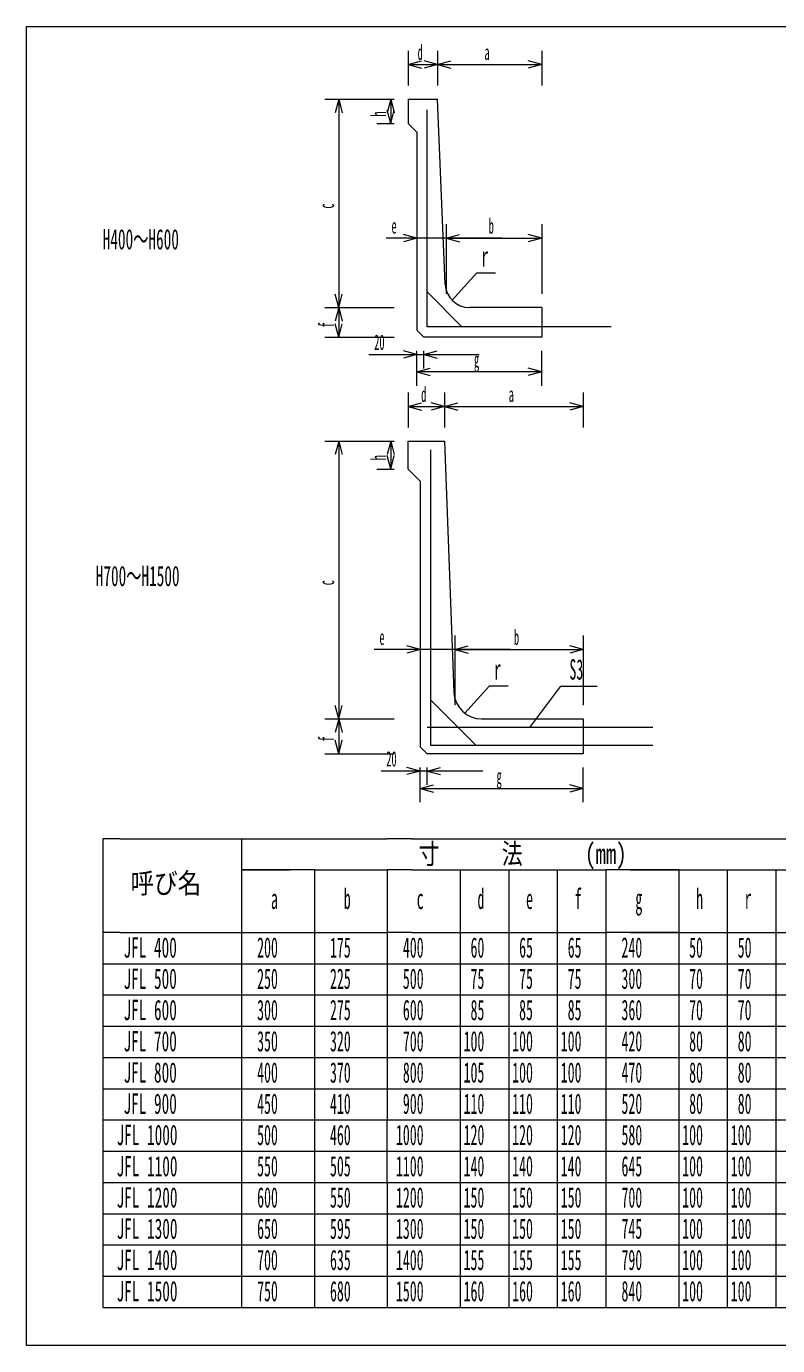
# Model space of a CAD drawing. Units: millimetres, scale not verified. Extents: x 74 to 5614, y 79 to 3879.
# Drawn here: x 74 to 2238, y 79 to 3879 of the extents above; entities that cross this region are included whole.
import ezdxf
from ezdxf.enums import TextEntityAlignment as Align

# ---------------------------------------------------------------- set-up
doc = ezdxf.new("R2010")
doc.units = ezdxf.units.MM
doc.header["$LTSCALE"] = 7
doc.layers.add('1', color=7, linetype='Continuous', lineweight=18)
doc.styles.add('ＭＳ ゴシック', font='')
doc.styles.get('ＭＳ ゴシック').set_extended_font_data('MS Gothic')

msp = doc.modelspace()

# ---------------------------------------------------------------- linework, layer by layer
at = {"layer": '1'}
for p, q in [((73.5, 3879), (5613.5, 3879)), ((73.5, 79), (73.5, 3879)), ((1173.5, 3809), (1173.5, 3709)), ((1258.5, 3809), (1258.5, 3709)), ((1258.5, 3809), (1258.5, 3709)), ((1558.5, 3809), (1558.5, 3709)), ((1173.5, 3769), (1212.137, 3779.353)), ((1173.5, 3769), (1258.5, 3769)), ((1173.5, 3769), (1212.137, 3758.647)), ((1258.5, 3769), (1219.863, 3779.353)), ((1258.5, 3769), (1219.863, 3758.647)), ((1258.5, 3769), (1297.137, 3779.353)), ((1258.5, 3769), (1558.5, 3769)), ((1258.5, 3769), (1297.137, 3758.647)), ((1558.5, 3769), (1519.863, 3779.353)), ((1558.5, 3769), (1519.863, 3758.647)), ((933.5, 3669), (1133.5, 3669)), ((973.5, 3669), (963.147, 3630.363)), ((973.5, 3669), (973.5, 3069)), ((973.5, 3669), (983.853, 3630.363)), ((1083.5, 3669), (1133.5, 3669)), ((1123.5, 3669), (1113.147, 3630.363)), ((1123.5, 3669), (1123.5, 3599)), ((1123.5, 3669), (1133.853, 3630.363)), ((1173.5, 3669), (1258.5, 3669)), ((1173.5, 3669), (1173.5, 3599)), ((1280.705, 3136.086), (1258.5, 3669)), ((1123.5, 3599), (1113.147, 3637.637)), ((1123.5, 3599), (1133.853, 3637.637)), ((1228.5, 3014), (1228.5, 3639)), ((1083.5, 3599), (1133.5, 3599)), ((1198.5, 3574), (1173.5, 3599)), ((1198.5, 3574), (1198.5, 3004)), ((1198.5, 3309), (1198.5, 3109)), ((1283.5, 3309), (1283.5, 3109)), ((1283.5, 3309), (1283.5, 3109)), ((1558.5, 3309), (1558.5, 3109)), ((1443.5, 3269), (1110.686, 3269)), ((1198.5, 3269), (1159.863, 3279.353)), ((1198.5, 3269), (1159.863, 3258.647)), ((1283.5, 3269), (1322.137, 3279.353)), ((1283.5, 3269), (1322.137, 3279.353)), ((1283.5, 3269), (1558.5, 3269)), ((1283.5, 3269), (1322.137, 3258.647)), ((1283.5, 3269), (1322.137, 3258.647)), ((1558.5, 3269), (1519.863, 3279.353)), ((1558.5, 3269), (1519.863, 3258.647)), ((1300.562, 3090.094), (1371.453, 3169)), ((1371.453, 3169), (1425.46, 3169)), ((973.5, 3069), (963.147, 3107.637)), ((973.5, 3069), (983.853, 3107.637)), ((1228.5, 3114), (1328.5, 3014)), ((933.5, 3069), (1133.5, 3069)), ((933.5, 3069), (1133.5, 3069)), ((973.5, 3069), (963.147, 3030.363)), ((973.5, 3069), (973.5, 2984)), ((973.5, 3069), (983.853, 3030.363)), ((1558.5, 3069), (1350.644, 3069)), ((1558.5, 3069), (1558.5, 2984)), ((973.5, 2984), (963.147, 3022.637)), ((973.5, 2984), (983.853, 3022.637)), ((1218.5, 2984), (1198.5, 3004)), ((1758.5, 3014), (1228.5, 3014)), ((933.5, 2984), (1133.5, 2984)), ((1558.5, 2984), (1218.5, 2984)), ((1060.869, 2934), (1378.5, 2934)), ((1198.5, 2934), (1159.863, 2944.353)), ((1198.5, 2934), (1159.863, 2923.647)), ((1198.5, 2894), (1198.5, 2944)), ((1198.5, 2844), (1198.5, 2944)), ((1218.5, 2934), (1257.137, 2944.353)), ((1218.5, 2894), (1218.5, 2944)), ((1218.5, 2934), (1257.137, 2923.647)), ((1558.5, 2844), (1558.5, 2944)), ((1198.5, 2884), (1237.137, 2894.353)), ((1558.5, 2884), (1519.863, 2894.353)), ((1558.5, 2884), (1198.5, 2884)), ((1198.5, 2884), (1237.137, 2873.647)), ((1558.5, 2884), (1519.863, 2873.647)), ((1173.5, 2824), (1173.5, 2724)), ((1278.5, 2824), (1278.5, 2724)), ((1278.5, 2824), (1278.5, 2724)), ((1678.5, 2824), (1678.5, 2724)), ((1173.5, 2784), (1212.137, 2794.353)), ((1173.5, 2784), (1278.5, 2784)), ((1173.5, 2784), (1212.137, 2773.647)), ((1278.5, 2784), (1239.863, 2794.353)), ((1278.5, 2784), (1239.863, 2773.647)), ((1278.5, 2784), (1317.137, 2794.353)), ((1278.5, 2784), (1678.5, 2784)), ((1278.5, 2784), (1317.137, 2773.647)), ((1678.5, 2784), (1639.863, 2794.353)), ((1678.5, 2784), (1639.863, 2773.647)), ((933.5, 2684), (1133.5, 2684)), ((973.5, 2684), (963.147, 2645.363)), ((973.5, 2684), (973.5, 1884)), ((973.5, 2684), (983.853, 2645.363)), ((1083.5, 2684), (1133.5, 2684)), ((1123.5, 2684), (1113.147, 2645.363)), ((1123.5, 2684), (1123.5, 2604)), ((1123.5, 2684), (1133.853, 2645.363)), ((1173.5, 2684), (1278.5, 2684)), ((1173.5, 2604), (1173.5, 2684)), ((1278.5, 2684), (1305.612, 1961.002)), ((1123.5, 2604), (1113.147, 2642.637)), ((1123.5, 2604), (1133.853, 2642.637)), ((1238.5, 2659), (1238.5, 1809)), ((1083.5, 2604), (1133.5, 2604)), ((1208.5, 2569), (1173.5, 2604)), ((1208.5, 2569), (1208.5, 1804)), ((1208.5, 2084), (1169.863, 2094.353)), ((1208.5, 2124), (1208.5, 1924)), ((1308.5, 2124), (1308.5, 1924)), ((1308.5, 2124), (1308.5, 1924)), ((1308.5, 2084), (1347.137, 2094.353)), ((1308.5, 2084), (1347.137, 2094.353)), ((1678.5, 2084), (1639.863, 2094.353)), ((1678.5, 2124), (1678.5, 1924)), ((1468.5, 2084), (1075.856, 2084)), ((1208.5, 2084), (1169.863, 2073.647)), ((1308.5, 2084), (1678.5, 2084)), ((1308.5, 2084), (1347.137, 2073.647)), ((1308.5, 2084), (1347.137, 2073.647)), ((1678.5, 2084), (1639.863, 2073.647)), ((1336.935, 1900.471), (1407.825, 1979.377)), ((1407.825, 1979.377), (1461.833, 1979.377)), ((1524.795, 1859), (1613.5, 1979)), ((1613.5, 1979), (1718.5, 1979)), ((1238.5, 1939), (1368.5, 1809)), ((973.5, 1884), (963.147, 1922.637)), ((973.5, 1884), (983.853, 1922.637)), ((933.5, 1884), (1133.5, 1884)), ((933.5, 1884), (1133.5, 1884)), ((973.5, 1884), (963.147, 1845.363)), ((973.5, 1884), (973.5, 1784)), ((973.5, 1884), (983.853, 1845.363)), ((1385.556, 1884), (1678.5, 1884)), ((1678.5, 1884), (1678.5, 1784)), ((1878.5, 1859), (1228.5, 1859)), ((973.5, 1784), (963.147, 1822.637)), ((973.5, 1784), (983.853, 1822.637)), ((1208.5, 1804), (1228.5, 1784)), ((1238.5, 1809), (1878.5, 1809)), ((933.5, 1784), (1133.5, 1784)), ((1678.5, 1784), (1228.5, 1784)), ((1388.5, 1734), (1095.673, 1734)), ((1208.5, 1734), (1169.863, 1744.353)), ((1208.5, 1734), (1169.863, 1723.647)), ((1208.5, 1694), (1208.5, 1744)), ((1208.5, 1644), (1208.5, 1744)), ((1228.5, 1734), (1267.137, 1744.353)), ((1228.5, 1694), (1228.5, 1744)), ((1228.5, 1734), (1267.137, 1723.647)), ((1678.5, 1644), (1678.5, 1744)), ((1208.5, 1684), (1247.137, 1694.353)), ((1208.5, 1684), (1678.5, 1684)), ((1208.5, 1684), (1247.137, 1673.647)), ((1678.5, 1684), (1639.863, 1694.353)), ((1678.5, 1684), (1639.863, 1673.647)), ((343.5, 1539), (293.5, 1539)), ((293.5, 1539), (293.5, 729)), ((343.5, 1539), (1113.5, 1539)), ((693.5, 1539), (693.5, 729)), ((1183.5, 1539), (1113.5, 1539)), ((1183.5, 1539), (3583.5, 1539)), ((693.5, 1449), (833.5, 1449)), ((903.5, 1449), (693.5, 1449)), ((903.5, 1449), (1008.5, 1449)), ((903.5, 1449), (903.5, 729)), ((973.5, 1449), (1113.5, 1449)), ((1183.5, 1449), (1113.5, 1449)), ((1113.5, 1449), (1113.5, 729)), ((1183.5, 1449), (1743.5, 1449)), ((1323.5, 1449), (1323.5, 729)), ((1463.5, 1449), (1463.5, 189)), ((1603.5, 1449), (1603.5, 189)), ((1953.5, 1449), (1743.5, 1449)), ((1743.5, 1449), (1743.5, 189)), ((1813.5, 1449), (2093.5, 1449)), ((1953.5, 1449), (1953.5, 189)), ((2093.5, 1449), (2233.5, 1449)), ((2093.5, 1449), (2093.5, 189)), ((2233.5, 1449), (2443.5, 1449)), ((2233.5, 1449), (2233.5, 729)), ((343.5, 1269), (293.5, 1269)), ((343.5, 1269), (833.5, 1269)), ((693.5, 1269), (903.5, 1269)), ((903.5, 1269), (1008.5, 1269)), ((973.5, 1269), (1113.5, 1269)), ((1183.5, 1269), (1113.5, 1269)), ((1183.5, 1269), (1743.5, 1269)), ((1953.5, 1269), (1743.5, 1269)), ((1813.5, 1269), (2093.5, 1269)), ((2093.5, 1269), (2233.5, 1269)), ((2233.5, 1269), (2443.5, 1269)), ((293.5, 1179), (3863.5, 1179)), ((293.5, 1089), (3863.5, 1089)), ((293.5, 999), (3863.5, 999)), ((293.5, 909), (3863.5, 909)), ((293.5, 819), (3863.5, 819)), ((293.5, 729), (293.5, 549)), ((293.5, 729), (3863.5, 729)), ((693.5, 729), (693.5, 549)), ((903.5, 729), (903.5, 549)), ((1113.5, 549), (1113.5, 729)), ((1323.5, 729), (1323.5, 549)), ((2233.5, 729), (2233.5, 549)), ((293.5, 639), (3863.5, 639)), ((293.5, 549), (293.5, 369)), ((293.5, 549), (3863.5, 549)), ((693.5, 549), (693.5, 369)), ((903.5, 549), (903.5, 369)), ((1113.5, 549), (1113.5, 369)), ((1323.5, 549), (1323.5, 369)), ((2233.5, 549), (2233.5, 369)), ((293.5, 459), (3863.5, 459)), ((293.5, 369), (293.5, 189)), ((293.5, 369), (3863.5, 369)), ((693.5, 369), (693.5, 189)), ((903.5, 369), (903.5, 189)), ((1113.5, 369), (1113.5, 189)), ((1323.5, 369), (1323.5, 189)), ((2233.5, 369), (2233.5, 189)), ((293.5, 279), (3863.5, 279)), ((293.5, 189), (3863.5, 189)), ((5613.5, 79), (73.5, 79))]:
    msp.add_line(p, q, dxfattribs=at)
for centre, radius, start in [((1350.644, 3139), 70, 182.38594), ((1385.556, 1964), 80, 182.14758)]:
    msp.add_arc(centre, radius, start, 270, dxfattribs=at)

# ---------------------------------------------------------------- texts
at = {"layer": '1', "style": 'ＭＳ ゴシック'}
for s, height, width, p in [('d', 43.99, 0.5, (1201, 3769)), ('a', 43.99, 0.5, (1393.5, 3769)), ('e', 43.99, 0.5, (1125.686, 3269)), ('b', 43.99, 0.5, (1406, 3269)), ('H400～H600', 58.65, 0.55, (293.5, 3219)), ('r', 58.65, 0.5, (1385.46, 3169)), ('20', 43.99, 0.5, (1075.869, 2934)), ('g', 43.99, 0.5, (1363.5, 2884)), ('d', 43.99, 0.5, (1211, 2784)), ('a', 43.99, 0.5, (1463.5, 2784)), ('H700～H1500', 58.65, 0.55, (273.5, 2249)), ('e', 43.99, 0.5, (1090.856, 2084)), ('b', 43.99, 0.5, (1478.5, 2084)), ('S3', 58.65, 0.5, (1638.5, 1979.833)), ('r', 58.65, 0.5, (1421.833, 1979.377)), ('20', 43.99, 0.5, (1110.673, 1734)), ('g', 43.99, 0.5, (1428.5, 1684)), ('寸\u3000\u3000\u3000法\u3000\u3000\u3000(mm)', 58.65, 0.75, (1203.5, 1449)), ('呼び名', 58.65, 0.85, (373.5, 1364)), ('a', 58.65, 0.5, (778.5, 1319)), ('b', 58.65, 0.5, (988.5, 1319)), ('c', 58.65, 0.5, (1198.5, 1319)), ('d', 58.65, 0.5, (1373.5, 1319)), ('e', 58.65, 0.5, (1513.5, 1319)), ('f', 58.65, 0.5, (1653.5, 1319)), ('g', 58.65, 0.5, (1828.5, 1319)), ('h', 58.65, 0.5, (2003.5, 1319)), ('r', 58.65, 0.5, (2143.5, 1319)), ('JFL 400', 58.65, 0.55, (353.5, 1179)), ('200', 58.65, 0.5, (738.5, 1179)), ('400', 58.65, 0.5, (1158.5, 1179)), ('60', 58.65, 0.5, (1353.5, 1179)), ('65', 58.65, 0.5, (1493.5, 1179)), ('65', 58.65, 0.5, (1633.5, 1179)), ('240', 58.65, 0.5, (1788.5, 1179)), ('50', 58.65, 0.5, (1983.5, 1179)), ('50', 58.65, 0.5, (2123.5, 1179)), ('175', 58.65, 0.5, (948.5, 1179)), ('JFL 500', 58.65, 0.55, (353.5, 1089)), ('250', 58.65, 0.5, (738.5, 1089)), ('225', 58.65, 0.5, (948.5, 1089)), ('500', 58.65, 0.5, (1158.5, 1089)), ('75', 58.65, 0.5, (1353.5, 1089)), ('75', 58.65, 0.5, (1493.5, 1089)), ('75', 58.65, 0.5, (1633.5, 1089)), ('300', 58.65, 0.5, (1788.5, 1089)), ('70', 58.65, 0.5, (1983.5, 1089)), ('70', 58.65, 0.5, (2123.5, 1089)), ('JFL 600', 58.65, 0.55, (353.5, 999)), ('300', 58.65, 0.5, (738.5, 999)), ('275', 58.65, 0.5, (948.5, 999)), ('600', 58.65, 0.5, (1158.5, 999)), ('85', 58.65, 0.5, (1353.5, 999)), ('85', 58.65, 0.5, (1493.5, 999)), ('85', 58.65, 0.5, (1633.5, 999)), ('360', 58.65, 0.5, (1788.5, 999)), ('70', 58.65, 0.5, (1983.5, 999)), ('70', 58.65, 0.5, (2123.5, 999)), ('JFL 700', 58.65, 0.55, (353.5, 909)), ('350', 58.65, 0.5, (738.5, 909)), ('320', 58.65, 0.5, (948.5, 909)), ('700', 58.65, 0.5, (1158.5, 909)), ('100', 58.65, 0.5, (1333.5, 909)), ('100', 58.65, 0.5, (1473.5, 909)), ('100', 58.65, 0.5, (1613.5, 909)), ('420', 58.65, 0.5, (1788.5, 909)), ('80', 58.65, 0.5, (1983.5, 909)), ('80', 58.65, 0.5, (2123.5, 909)), ('JFL 800', 58.65, 0.55, (353.5, 819)), ('400', 58.65, 0.5, (738.5, 819)), ('370', 58.65, 0.5, (948.5, 819)), ('800', 58.65, 0.5, (1158.5, 819)), ('105', 58.65, 0.5, (1333.5, 819)), ('100', 58.65, 0.5, (1473.5, 819)), ('100', 58.65, 0.5, (1613.5, 819)), ('470', 58.65, 0.5, (1788.5, 819)), ('80', 58.65, 0.5, (1983.5, 819)), ('80', 58.65, 0.5, (2123.5, 819)), ('JFL 900', 58.65, 0.55, (353.5, 729)), ('450', 58.65, 0.5, (738.5, 729)), ('410', 58.65, 0.5, (948.5, 729)), ('900', 58.65, 0.5, (1158.5, 729)), ('110', 58.65, 0.5, (1333.5, 729)), ('110', 58.65, 0.5, (1473.5, 729)), ('110', 58.65, 0.5, (1613.5, 729)), ('520', 58.65, 0.5, (1788.5, 729)), ('80', 58.65, 0.5, (1983.5, 729)), ('80', 58.65, 0.5, (2123.5, 729)), ('JFL 1000', 58.65, 0.55, (333.5, 639)), ('500', 58.65, 0.5, (738.5, 639)), ('460', 58.65, 0.5, (948.5, 639)), ('1000', 58.65, 0.5, (1138.5, 639)), ('120', 58.65, 0.5, (1333.5, 639)), ('120', 58.65, 0.5, (1473.5, 639)), ('120', 58.65, 0.5, (1613.5, 639)), ('580', 58.65, 0.5, (1788.5, 639)), ('100', 58.65, 0.5, (1963.5, 639)), ('100', 58.65, 0.5, (2103.5, 639)), ('JFL 1100', 58.65, 0.55, (333.5, 549)), ('550', 58.65, 0.5, (738.5, 549)), ('505', 58.65, 0.5, (948.5, 549)), ('1100', 58.65, 0.5, (1138.5, 549)), ('140', 58.65, 0.5, (1333.5, 549)), ('140', 58.65, 0.5, (1473.5, 549)), ('140', 58.65, 0.5, (1613.5, 549)), ('645', 58.65, 0.5, (1788.5, 549)), ('100', 58.65, 0.5, (1963.5, 549)), ('100', 58.65, 0.5, (2103.5, 549)), ('JFL 1200', 58.65, 0.55, (333.5, 459)), ('600', 58.65, 0.5, (738.5, 459)), ('550', 58.65, 0.5, (948.5, 459)), ('1200', 58.65, 0.5, (1138.5, 459)), ('150', 58.65, 0.5, (1333.5, 459)), ('150', 58.65, 0.5, (1473.5, 459)), ('150', 58.65, 0.5, (1613.5, 459)), ('700', 58.65, 0.5, (1788.5, 459)), ('100', 58.65, 0.5, (1963.5, 459)), ('100', 58.65, 0.5, (2103.5, 459)), ('JFL 1300', 58.65, 0.55, (333.5, 369)), ('650', 58.65, 0.5, (738.5, 369)), ('595', 58.65, 0.5, (948.5, 369)), ('1300', 58.65, 0.5, (1138.5, 369)), ('150', 58.65, 0.5, (1333.5, 369)), ('150', 58.65, 0.5, (1473.5, 369)), ('150', 58.65, 0.5, (1613.5, 369)), ('745', 58.65, 0.5, (1788.5, 369)), ('100', 58.65, 0.5, (1963.5, 369)), ('100', 58.65, 0.5, (2103.5, 369)), ('JFL 1400', 58.65, 0.55, (333.5, 279)), ('700', 58.65, 0.5, (738.5, 279)), ('635', 58.65, 0.5, (948.5, 279)), ('1400', 58.65, 0.5, (1138.5, 279)), ('155', 58.65, 0.5, (1333.5, 279)), ('155', 58.65, 0.5, (1473.5, 279)), ('155', 58.65, 0.5, (1613.5, 279)), ('790', 58.65, 0.5, (1788.5, 279)), ('100', 58.65, 0.5, (1963.5, 279)), ('100', 58.65, 0.5, (2103.5, 279)), ('JFL 1500', 58.65, 0.55, (333.5, 189)), ('750', 58.65, 0.5, (738.5, 189)), ('680', 58.65, 0.5, (948.5, 189)), ('1500', 58.65, 0.5, (1138.5, 189)), ('160', 58.65, 0.5, (1333.5, 189)), ('160', 58.65, 0.5, (1473.5, 189)), ('160', 58.65, 0.5, (1613.5, 189)), ('840', 58.65, 0.5, (1788.5, 189)), ('100', 58.65, 0.5, (1963.5, 189)), ('100', 58.65, 0.5, (2103.5, 189))]:
    msp.add_text(s, height=height, dxfattribs=dict(at, width=width)).set_placement(p, align=Align.BOTTOM_LEFT)
at = {"layer": '1', "style": 'ＭＳ ゴシック', "width": 0.5}
for s, p in [('h', (1123.5, 3619)), ('c', (973.5, 3354)), ('f', (973.5, 3011.5)), ('h', (1123.5, 2629)), ('c', (973.5, 2269)), ('f', (973.5, 1819))]:
    msp.add_text(s, height=43.99, rotation=90, dxfattribs=at).set_placement(p, align=Align.BOTTOM_LEFT)

doc.saveas('drawing.dxf')
